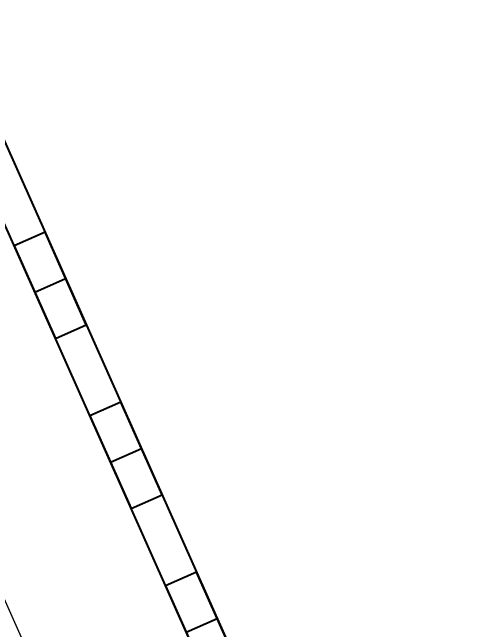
# Model space of a CAD drawing. Header units: inches. Extents: x -422522 to 22891, y -2973 to 414515.
# Drawn here: x 8330.9 to 8403.2, y 10051 to 10144.2 of the extents above; entities that cross this region are included whole.
import ezdxf

# ---------------------------------------------------------------- set-up
doc = ezdxf.new("R2010")
doc.units = ezdxf.units.IN
doc.header["$MEASUREMENT"] = 0
doc.layers.get('0').update_dxf_attribs({"lineweight": 25})
doc.layers.add('ARREDAMENTO', color=8, linetype='Continuous', lineweight=18)
doc.layers.add('QUOTE', color=6, linetype='Continuous', lineweight=9)
doc.styles.get("Standard").update_dxf_attribs({"font": 'Arial.ttf'})
doc.dimstyles.get("Standard").update_dxf_attribs({"dimtxt": 15, "dimasz": 10, "dimexe": 10, "dimexo": 10, "dimgap": 5, "dimtad": 2, "dimtih": 1, "dimtoh": 1, "dimdec": 0, "dimzin": 0, "dimdsep": 46, "dimtxsty": 'Standard', "dimblk": 'OBLIQUE', "dimblk1": 'OBLIQUE', "dimblk2": 'OBLIQUE', "dimcen": 0.09, "dimdle": 10, "dimadec": 0, "dimazin": 0, "dimtfac": 1, "dimtdec": 0, "dimtofl": 0, "dimtmove": 0, "dimatfit": 3, "dimldrblk": 'OBLIQUE', "dimfxl": 1, "dimtolj": 1, "dimtzin": 0, "dimarcsym": 0})

# ---------------------------------------------------------------- blocks, each defined once
blk = doc.blocks.new('_Oblique')
at = {"color": 0, "linetype": 'ByBlock', "lineweight": -2}
blk.add_line((-0.5, -0.5), (0.5, 0.5), dxfattribs=at)
blk = doc.blocks.new('*D94')
at = {"layer": 'Defpoints', "color": 0, "transparency": 16777216}
for p in [(8341.344, 10728.182), (8108.048, 10624.312), (8396.237, 9975.431)]:
    blk.add_point(p, dxfattribs=at)
at = {"layer": 'QUOTE', "color": 0, "lineweight": -2, "transparency": 16777216}
for p, q in [((8634.195, 10070.43), (8337.277, 10737.317)), ((8117.184, 10628.379), (8350.48, 10732.249)), ((8405.373, 9979.498), (8639.263, 10083.633))]:
    blk.add_line(p, q, dxfattribs=at)
at = {"layer": 'QUOTE', "color": 0, "lineweight": -2, "transparency": 16777216, "xscale": 10, "yscale": 10, "zscale": 10}
for p, rotation in [((8341.344, 10728.182), 113.9999999999798), ((8630.127, 10079.565), 293.9999999999798)]:
    blk.add_blockref('_Oblique', p, dxfattribs=dict(at, rotation=rotation))
at = {"layer": 'QUOTE', "color": 0, "transparency": 16777216, "insert": (8508.425, 10413.975), "char_height": 15, "attachment_point": 5}
blk.add_mtext('\\A1;710', dxfattribs=at)

msp = doc.modelspace()

# ---------------------------------------------------------------- linework, layer by layer
for p, q in [((8383.122, 9992.336), (8326.018, 10120.594)), ((8334.322, 10101.941), (8338.986, 10104.018)), ((8345.743, 10076.289), (8350.408, 10078.366)), ((8357.165, 10050.637), (8361.829, 10052.713))]:
    msp.add_line(p, q)
msp.add_lwpolyline([(7933.834, 10546.938), (8107.454, 10624.048), (8396.237, 9975.431), (7802.433, 9711.052)])
for points in [[(8331.207, 10108.938), (8337.437, 10094.945), (8342.101, 10097.022), (8335.872, 10111.014)], [(8342.629, 10083.285), (8348.858, 10069.293), (8353.522, 10071.37), (8347.293, 10085.362)], [(8354.05, 10057.633), (8360.28, 10043.641), (8364.944, 10045.717), (8358.714, 10059.709)]]:
    msp.add_lwpolyline(points, close=True)
at = {"layer": 'ARREDAMENTO', "elevation": -27.277}
msp.add_lwpolyline([(8326.226, 9983.93), (8269.858, 10110.533), (8299.399, 10123.685), (8355.766, 9997.082)], close=True, dxfattribs=at)

# ---------------------------------------------------------------- dimensions: what is measured, and where the dimension line sits
at = {"layer": 'QUOTE'}
dim = msp.add_linear_dim(base=(8341.344, 10728.182), p1=(8396.237, 9975.431), p2=(8108.048, 10624.312), angle=114, dimstyle='Standard', dxfattribs=at)
dim.commit()
dim.dimension.update_dxf_attribs({"geometry": '*D94', "text_midpoint": (8508.425, 10413.975)})

doc.saveas('drawing.dxf')
